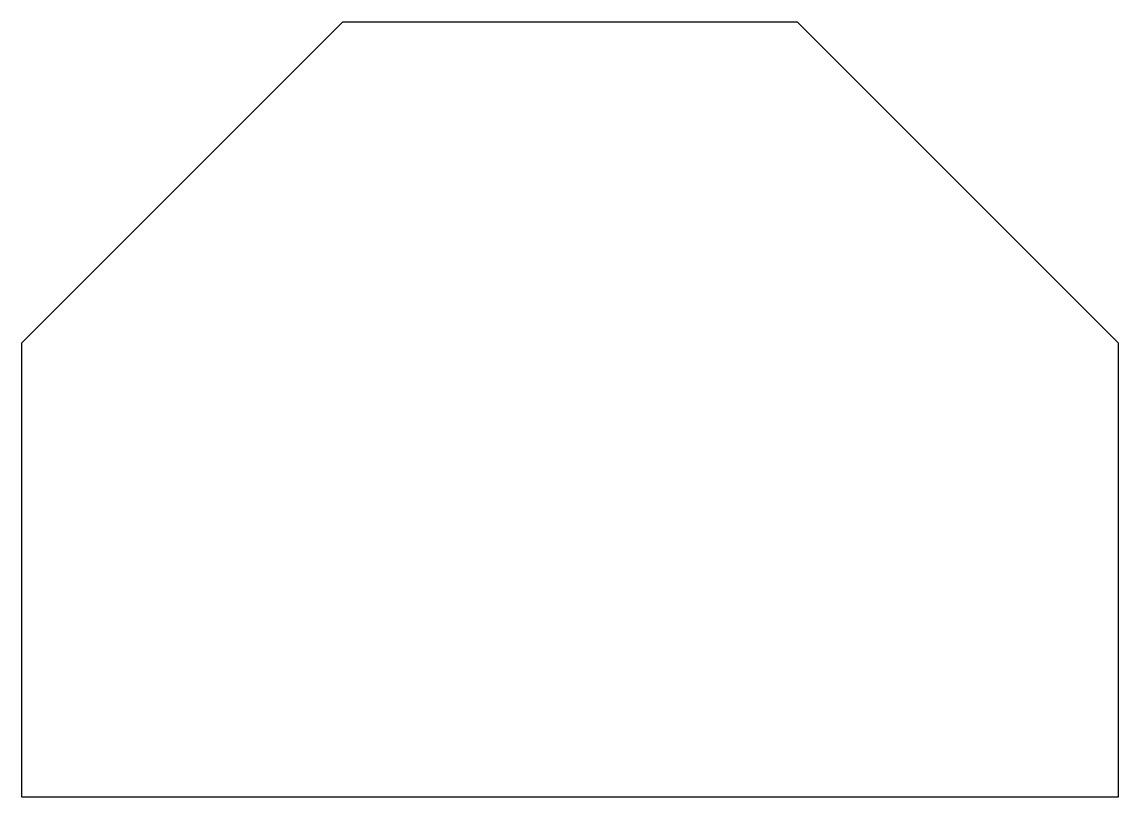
# Model space of a CAD drawing. Extents: x 0 to 724, y 0 to 512.
import ezdxf

# ---------------------------------------------------------------- set-up
doc = ezdxf.new("R2010")
doc.units = 0
doc.layers.get('0').update_dxf_attribs({"color": 2, "linetype": 'CONTINUOUS'})

msp = doc.modelspace()

# ---------------------------------------------------------------- linework, layer by layer
at = {"color": 2, "linetype": 'CONTINUOUS'}
msp.add_lwpolyline([(0, 0), (0, 300), (212.15, 512.1), (512.15, 512.1), (724.3, 300), (724.3, 0)], close=True, dxfattribs=at)

doc.saveas('drawing.dxf')
